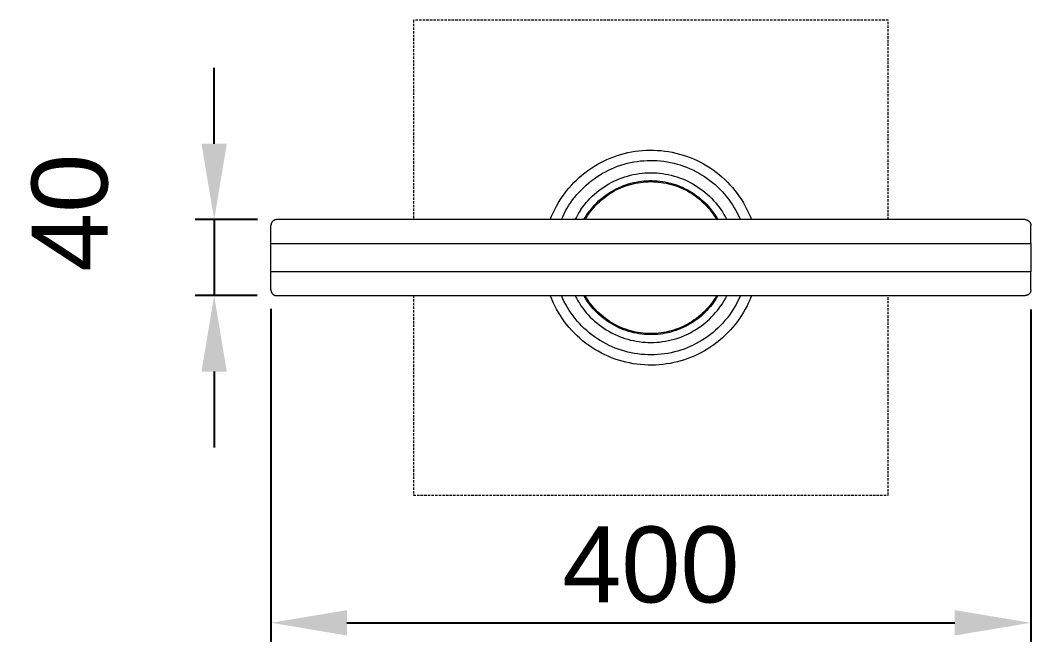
# Model space of a CAD drawing. Header units: millimetres. Extents: x -124 to 15640, y 659 to 4121.
# Drawn here: x 11330 to 11862, y 818 to 1145 of the extents above; entities that cross this region are included whole.
import ezdxf

# ---------------------------------------------------------------- set-up
doc = ezdxf.new("R2010")
doc.units = ezdxf.units.MM
doc.linetypes.add('HIDDEN', pattern=[1.905, 1.27, -0.635])
for name, color, linetype, lineweight in [('ZANO_R', 7, 'Continuous', 0), ('ZANO_R_przerywana', 7, 'HIDDEN', 0), ('ZANO_W', 1, 'Continuous', 0)]:
    doc.layers.add(name, color=color, linetype=linetype, lineweight=lineweight)
doc.styles.add('Arial', font='arial.ttf')
doc.styles.get("Standard").update_dxf_attribs({"font": 'ARIALUNI.TTF'})
doc.dimstyles.new('pl i ang', dxfattribs={"dimtxt": 50, "dimasz": 50, "dimexe": 1.25, "dimexo": 0.625, "dimgap": 10, "dimtad": 1, "dimtoh": 1, "dimtxsty": 'Standard', "dimcen": 2.5, "dimclrd": 1, "dimclre": 1, "dimclrt": 1, "dimadec": 0, "dimazin": 0, "dimtfac": 1, "dimtmove": 0, "dimatfit": 3, "dimfxl": 1, "dimarcsym": 1})

# ---------------------------------------------------------------- blocks, each defined once
blk = doc.blocks.new('*D510')
at = {"layer": 'ZANO_W', "color": 1, "lineweight": -2}
for p, q in [((11431.96, 1079.96), (11431.96, 1119.96)), ((11454.85, 1039.96), (11421.96, 1039.96)), ((11431.96, 1039.96), (11431.96, 999.97)), ((11454.64, 999.97), (11421.96, 999.97)), ((11431.96, 959.97), (11431.96, 919.97))]:
    blk.add_line(p, q, dxfattribs=at)
at = {"layer": 'ZANO_W', "color": 1}
for points in [[(11425.29, 1079.96), (11438.62, 1079.96), (11431.96, 1039.96)], [(11438.62, 959.97), (11425.29, 959.97), (11431.96, 999.97)]]:
    blk.add_solid(points, dxfattribs=at)
at = {"layer": 'ZANO_W', "color": 1, "insert": (11356.11, 1043.59), "char_height": 40, "attachment_point": 5, "rotation": 90, "style": 'Arial'}
blk.add_mtext('40', dxfattribs=at)
blk = doc.blocks.new('*D511')
at = {"layer": 'ZANO_W', "color": 1, "lineweight": -2}
for p, q in [((11461.85, 992.96), (11461.85, 817.71)), ((11861.83, 992.6), (11861.83, 817.71)), ((11501.85, 827.71), (11821.83, 827.71))]:
    blk.add_line(p, q, dxfattribs=at)
at = {"layer": 'ZANO_W', "color": 1}
for points in [[(11501.85, 834.37), (11501.85, 821.04), (11461.85, 827.71)], [(11821.83, 821.04), (11821.83, 834.37), (11861.83, 827.71)]]:
    blk.add_solid(points, dxfattribs=at)
at = {"layer": 'ZANO_W', "color": 1, "insert": (11661.84, 858.13), "char_height": 40, "attachment_point": 5, "style": 'Arial'}
blk.add_mtext('400', dxfattribs=at)

msp = doc.modelspace()

# ---------------------------------------------------------------- linework, layer by layer
at = {"layer": 'ZANO_R'}
for p, q in [((11645.99, 1074.29), (11647.86, 1074.8)), ((11647.86, 1074.8), (11649.75, 1075.25)), ((11649.75, 1075.25), (11651.65, 1075.63)), ((11651.65, 1075.63), (11653.57, 1075.95)), ((11653.57, 1075.95), (11655.49, 1076.2)), ((11655.49, 1076.2), (11657.42, 1076.38)), ((11657.42, 1076.38), (11659.36, 1076.5)), ((11659.36, 1076.5), (11661.33, 1076.55)), ((11661.33, 1076.55), (11663.3, 1076.54)), ((11663.3, 1076.54), (11665.27, 1076.45)), ((11665.27, 1076.45), (11667.24, 1076.3)), ((11667.24, 1076.3), (11669.19, 1076.08)), ((11669.19, 1076.08), (11671.14, 1075.79)), ((11671.14, 1075.79), (11673.08, 1075.43)), ((11673.08, 1075.43), (11675.01, 1075.01)), ((11675.01, 1075.01), (11676.91, 1074.52)), ((11633.53, 1068.96), (11635.23, 1069.91)), ((11635.23, 1069.91), (11636.96, 1070.79)), ((11636.96, 1070.79), (11638.71, 1071.61)), ((11638.71, 1071.61), (11640.5, 1072.38)), ((11640.5, 1072.38), (11642.31, 1073.08)), ((11642.31, 1073.08), (11644.14, 1073.72)), ((11644.14, 1073.72), (11645.99, 1074.29)), ((11647.73, 1069.16), (11649.44, 1069.61)), ((11649.44, 1069.61), (11651.16, 1070.01)), ((11651.16, 1070.01), (11652.89, 1070.35)), ((11652.89, 1070.35), (11654.63, 1070.63)), ((11654.63, 1070.63), (11656.38, 1070.85)), ((11656.38, 1070.85), (11658.14, 1071.01)), ((11658.14, 1071.01), (11659.91, 1071.1)), ((11659.91, 1071.1), (11661.67, 1071.14)), ((11661.67, 1071.14), (11663.44, 1071.12)), ((11663.44, 1071.12), (11665.2, 1071.03)), ((11665.2, 1071.03), (11666.96, 1070.88)), ((11666.96, 1070.88), (11668.71, 1070.68)), ((11668.71, 1070.68), (11670.46, 1070.41)), ((11670.46, 1070.41), (11672.19, 1070.08)), ((11672.19, 1070.08), (11673.91, 1069.7)), ((11673.91, 1069.7), (11675.62, 1069.25)), ((11676.91, 1074.52), (11678.8, 1073.96)), ((11678.8, 1073.96), (11680.67, 1073.33)), ((11680.67, 1073.33), (11682.52, 1072.65)), ((11682.52, 1072.65), (11684.34, 1071.9)), ((11684.34, 1071.9), (11686.14, 1071.08)), ((11686.14, 1071.08), (11687.9, 1070.2)), ((11687.9, 1070.2), (11689.64, 1069.27)), ((11625.59, 1063.42), (11627.1, 1064.63)), ((11627.1, 1064.63), (11628.65, 1065.8)), ((11628.65, 1065.8), (11630.24, 1066.91)), ((11630.24, 1066.91), (11631.87, 1067.97)), ((11631.87, 1067.97), (11633.53, 1068.96)), ((11634.86, 1063.45), (11636.38, 1064.35)), ((11636.38, 1064.35), (11637.92, 1065.2)), ((11637.92, 1065.2), (11639.5, 1066)), ((11639.5, 1066), (11641.1, 1066.75)), ((11641.1, 1066.75), (11642.73, 1067.43)), ((11642.73, 1067.43), (11644.37, 1068.07)), ((11644.37, 1068.07), (11646.04, 1068.64)), ((11646.04, 1068.64), (11647.73, 1069.16)), ((11654.13, 1063.96), (11655.66, 1064.2)), ((11655.66, 1064.2), (11657.19, 1064.38)), ((11657.19, 1064.38), (11658.73, 1064.52)), ((11658.73, 1064.52), (11660.28, 1064.6)), ((11660.28, 1064.6), (11661.82, 1064.63)), ((11661.82, 1064.63), (11663.37, 1064.6)), ((11663.37, 1064.6), (11664.91, 1064.52)), ((11664.91, 1064.52), (11666.45, 1064.39)), ((11666.45, 1064.39), (11667.98, 1064.2)), ((11667.98, 1064.2), (11669.51, 1063.96)), ((11675.62, 1069.25), (11677.31, 1068.75)), ((11677.31, 1068.75), (11678.99, 1068.19)), ((11678.99, 1068.19), (11680.64, 1067.57)), ((11680.64, 1067.57), (11682.27, 1066.89)), ((11682.27, 1066.89), (11683.88, 1066.16)), ((11683.88, 1066.16), (11685.46, 1065.37)), ((11685.46, 1065.37), (11687.01, 1064.53)), ((11687.01, 1064.53), (11688.53, 1063.63)), ((11689.64, 1069.27), (11691.33, 1068.27)), ((11691.33, 1068.27), (11693, 1067.21)), ((11693, 1067.21), (11694.63, 1066.1)), ((11694.63, 1066.1), (11696.21, 1064.93)), ((11696.21, 1064.93), (11697.76, 1063.71)), ((11619.99, 1058.05), (11621.32, 1059.46)), ((11621.32, 1059.46), (11622.7, 1060.83)), ((11622.7, 1060.83), (11624.12, 1062.15)), ((11624.12, 1062.15), (11625.59, 1063.42)), ((11627.8, 1058.17), (11629.14, 1059.32)), ((11629.14, 1059.32), (11630.51, 1060.43)), ((11630.51, 1060.43), (11631.93, 1061.48)), ((11631.93, 1061.48), (11633.38, 1062.49)), ((11633.38, 1062.49), (11634.86, 1063.45)), ((11638.34, 1057.94), (11639.67, 1058.73)), ((11639.67, 1058.73), (11641.03, 1059.48)), ((11641.03, 1059.48), (11642.41, 1060.17)), ((11642.41, 1060.17), (11643.81, 1060.82)), ((11643.81, 1060.82), (11645.23, 1061.42)), ((11645.23, 1061.42), (11646.68, 1061.97)), ((11646.68, 1061.97), (11648.14, 1062.47)), ((11648.14, 1062.47), (11649.62, 1062.92)), ((11648.69, 1058.32), (11650.03, 1058.75)), ((11649.62, 1062.92), (11651.11, 1063.32)), ((11650.03, 1058.75), (11651.37, 1059.14)), ((11651.11, 1063.32), (11652.62, 1063.66)), ((11651.17, 1058.51), (11652.48, 1058.85)), ((11651.37, 1059.14), (11652.73, 1059.48)), ((11652.48, 1058.85), (11653.8, 1059.14)), ((11652.62, 1063.66), (11654.13, 1063.96)), ((11652.73, 1059.48), (11654.1, 1059.77)), ((11653.8, 1059.14), (11655.12, 1059.39)), ((11654.1, 1059.77), (11655.48, 1060.01)), ((11655.12, 1059.39), (11656.46, 1059.6)), ((11655.48, 1060.01), (11656.86, 1060.21)), ((11656.46, 1059.6), (11657.8, 1059.75)), ((11656.86, 1060.21), (11658.25, 1060.35)), ((11657.8, 1059.75), (11659.15, 1059.87)), ((11658.25, 1060.35), (11659.65, 1060.45)), ((11659.15, 1059.87), (11660.5, 1059.94)), ((11659.65, 1060.45), (11661.05, 1060.51)), ((11660.5, 1059.94), (11661.85, 1059.96)), ((11661.05, 1060.51), (11662.45, 1060.51)), ((11661.85, 1059.96), (11663.2, 1059.94)), ((11662.45, 1060.51), (11663.85, 1060.47)), ((11663.2, 1059.94), (11664.55, 1059.87)), ((11663.85, 1060.47), (11665.24, 1060.37)), ((11664.55, 1059.87), (11665.9, 1059.75)), ((11665.24, 1060.37), (11666.64, 1060.23)), ((11665.9, 1059.75), (11667.24, 1059.6)), ((11666.64, 1060.23), (11668.02, 1060.04)), ((11667.24, 1059.6), (11668.57, 1059.39)), ((11668.02, 1060.04), (11669.4, 1059.81)), ((11668.57, 1059.39), (11669.9, 1059.14)), ((11669.4, 1059.81), (11670.77, 1059.52)), ((11669.51, 1063.96), (11671.03, 1063.67)), ((11669.9, 1059.14), (11671.22, 1058.85)), ((11670.77, 1059.52), (11672.13, 1059.19)), ((11671.03, 1063.67), (11672.54, 1063.33)), ((11671.22, 1058.85), (11672.53, 1058.51)), ((11672.13, 1059.19), (11673.48, 1058.81)), ((11672.54, 1063.33), (11674.03, 1062.93)), ((11673.48, 1058.81), (11674.81, 1058.39)), ((11674.03, 1062.93), (11675.51, 1062.49)), ((11675.51, 1062.49), (11676.97, 1061.99)), ((11676.97, 1061.99), (11678.42, 1061.44)), ((11678.42, 1061.44), (11679.84, 1060.84)), ((11679.84, 1060.84), (11681.24, 1060.2)), ((11681.24, 1060.2), (11682.62, 1059.5)), ((11682.62, 1059.5), (11683.98, 1058.76)), ((11683.98, 1058.76), (11685.31, 1057.97)), ((11688.53, 1063.63), (11690.02, 1062.69)), ((11690.02, 1062.69), (11691.48, 1061.69)), ((11691.48, 1061.69), (11692.9, 1060.64)), ((11692.9, 1060.64), (11694.29, 1059.55)), ((11694.29, 1059.55), (11695.63, 1058.41)), ((11697.76, 1063.71), (11699.26, 1062.43)), ((11699.26, 1062.43), (11700.71, 1061.1)), ((11700.71, 1061.1), (11702.12, 1059.73)), ((11702.12, 1059.73), (11703.48, 1058.3)), ((11615.17, 1051.97), (11616.3, 1053.55)), ((11616.3, 1053.55), (11617.48, 1055.09)), ((11617.48, 1055.09), (11618.71, 1056.59)), ((11618.71, 1056.59), (11619.99, 1058.05)), ((11622.87, 1053.13), (11624.03, 1054.45)), ((11624.03, 1054.45), (11625.25, 1055.73)), ((11625.25, 1055.73), (11626.5, 1056.97)), ((11626.5, 1056.97), (11627.8, 1058.17)), ((11632.16, 1053.33), (11633.33, 1054.34)), ((11633.33, 1054.34), (11634.54, 1055.3)), ((11634.54, 1055.3), (11635.77, 1056.23)), ((11635.77, 1056.23), (11637.04, 1057.11)), ((11637.04, 1057.11), (11638.34, 1057.94)), ((11638.74, 1053.28), (11639.9, 1054.06)), ((11639, 1052.79), (11640.12, 1053.54)), ((11639.9, 1054.06), (11641.09, 1054.8)), ((11640.12, 1053.54), (11641.27, 1054.26)), ((11641.09, 1054.8), (11642.3, 1055.49)), ((11641.27, 1054.26), (11642.44, 1054.93)), ((11642.3, 1055.49), (11643.54, 1056.15)), ((11642.44, 1054.93), (11643.63, 1055.57)), ((11643.54, 1056.15), (11644.8, 1056.76)), ((11643.63, 1055.57), (11644.84, 1056.16)), ((11644.8, 1056.76), (11646.08, 1057.32)), ((11644.84, 1056.16), (11646.07, 1056.72)), ((11646.07, 1056.72), (11647.33, 1057.23)), ((11646.08, 1057.32), (11647.38, 1057.85)), ((11647.33, 1057.23), (11648.59, 1057.7)), ((11647.38, 1057.85), (11648.69, 1058.32)), ((11648.59, 1057.7), (11649.87, 1058.13)), ((11649.87, 1058.13), (11651.17, 1058.51)), ((11672.53, 1058.51), (11673.82, 1058.13)), ((11673.82, 1058.13), (11675.11, 1057.7)), ((11674.81, 1058.39), (11676.13, 1057.92)), ((11675.11, 1057.7), (11676.37, 1057.23)), ((11676.13, 1057.92), (11677.43, 1057.4)), ((11676.37, 1057.23), (11677.62, 1056.72)), ((11677.43, 1057.4), (11678.71, 1056.84)), ((11677.62, 1056.72), (11678.86, 1056.16)), ((11678.71, 1056.84), (11679.98, 1056.24)), ((11678.86, 1056.16), (11680.07, 1055.57)), ((11679.98, 1056.24), (11681.22, 1055.59)), ((11680.07, 1055.57), (11681.26, 1054.93)), ((11681.22, 1055.59), (11682.44, 1054.9)), ((11681.26, 1054.93), (11682.43, 1054.26)), ((11682.43, 1054.26), (11683.58, 1053.54)), ((11682.44, 1054.9), (11683.63, 1054.17)), ((11683.58, 1053.54), (11684.7, 1052.79)), ((11683.63, 1054.17), (11684.8, 1053.4)), ((11684.8, 1053.4), (11685.95, 1052.58)), ((11685.31, 1057.97), (11686.61, 1057.14)), ((11686.61, 1057.14), (11687.88, 1056.26)), ((11687.88, 1056.26), (11689.12, 1055.33)), ((11689.12, 1055.33), (11690.33, 1054.37)), ((11690.33, 1054.37), (11691.5, 1053.36)), ((11691.5, 1053.36), (11692.64, 1052.32)), ((11695.63, 1058.41), (11696.94, 1057.22)), ((11696.94, 1057.22), (11698.2, 1055.99)), ((11698.2, 1055.99), (11699.42, 1054.71)), ((11699.42, 1054.71), (11700.6, 1053.4)), ((11700.6, 1053.4), (11701.73, 1052.04)), ((11703.48, 1058.3), (11704.79, 1056.83)), ((11704.79, 1056.83), (11706.05, 1055.31)), ((11706.05, 1055.31), (11707.25, 1053.75)), ((11707.25, 1053.75), (11708.4, 1052.15)), ((11612.13, 1047.01), (11613.09, 1048.7)), ((11613.09, 1048.7), (11614.1, 1050.35)), ((11614.1, 1050.35), (11615.17, 1051.97)), ((11618.71, 1047.5), (11619.65, 1048.92)), ((11619.65, 1048.92), (11620.67, 1050.36)), ((11620.67, 1050.36), (11621.75, 1051.76)), ((11621.75, 1051.76), (11622.87, 1053.13)), ((11626.86, 1047.72), (11627.84, 1048.91)), ((11627.84, 1048.91), (11628.86, 1050.07)), ((11628.86, 1050.07), (11629.92, 1051.2)), ((11629.92, 1051.2), (11631.02, 1052.28)), ((11631.02, 1052.28), (11632.16, 1053.33)), ((11632.38, 1047.82), (11633.36, 1048.82)), ((11632.86, 1047.52), (11633.8, 1048.48)), ((11633.36, 1048.82), (11634.37, 1049.79)), ((11633.8, 1048.48), (11634.78, 1049.41)), ((11634.37, 1049.79), (11635.42, 1050.72)), ((11634.78, 1049.41), (11635.79, 1050.31)), ((11635.42, 1050.72), (11636.49, 1051.61)), ((11635.79, 1050.31), (11636.83, 1051.17)), ((11636.49, 1051.61), (11637.6, 1052.47)), ((11636.83, 1051.17), (11637.9, 1052)), ((11637.6, 1052.47), (11638.74, 1053.28)), ((11637.9, 1052), (11639, 1052.79)), ((11684.7, 1052.79), (11685.8, 1052)), ((11685.8, 1052), (11686.86, 1051.17)), ((11685.95, 1052.58), (11687.07, 1051.72)), ((11686.86, 1051.17), (11687.9, 1050.31)), ((11687.07, 1051.72), (11688.17, 1050.82)), ((11687.9, 1050.31), (11688.91, 1049.41)), ((11688.17, 1050.82), (11689.23, 1049.88)), ((11688.91, 1049.41), (11689.89, 1048.48)), ((11689.23, 1049.88), (11690.25, 1048.91)), ((11689.89, 1048.48), (11690.84, 1047.52)), ((11690.25, 1048.91), (11691.25, 1047.9)), ((11692.64, 1052.32), (11693.74, 1051.23)), ((11693.74, 1051.23), (11694.8, 1050.11)), ((11694.8, 1050.11), (11695.83, 1048.95)), ((11695.83, 1048.95), (11696.81, 1047.76)), ((11701.73, 1052.04), (11702.81, 1050.65)), ((11702.81, 1050.65), (11703.84, 1049.21)), ((11703.84, 1049.21), (11704.83, 1047.75)), ((11708.4, 1052.15), (11709.49, 1050.51)), ((11709.49, 1050.51), (11710.53, 1048.83)), ((11710.53, 1048.83), (11711.5, 1047.12)), ((11609.62, 1041.76), (11610.4, 1043.54)), ((11610.4, 1043.54), (11611.24, 1045.29)), ((11611.24, 1045.29), (11612.13, 1047.01)), ((11615.43, 1041.52), (11616.17, 1043.05)), ((11616.17, 1043.05), (11616.97, 1044.56)), ((11616.97, 1044.56), (11617.81, 1046.05)), ((11617.81, 1046.05), (11618.71, 1047.5)), ((11624.18, 1043.96), (11623.38, 1042.65)), ((11625.02, 1045.23), (11624.18, 1043.96)), ((11625.02, 1045.23), (11625.92, 1046.49)), ((11625.92, 1046.49), (11626.86, 1047.72)), ((11628.03, 1042.35), (11628.82, 1043.5)), ((11628.64, 1042.25), (11629.41, 1043.36)), ((11628.82, 1043.5), (11629.66, 1044.62)), ((11629.41, 1043.36), (11630.22, 1044.44)), ((11629.66, 1044.62), (11630.53, 1045.72)), ((11630.22, 1044.44), (11631.06, 1045.5)), ((11630.53, 1045.72), (11631.43, 1046.79)), ((11631.06, 1045.5), (11631.94, 1046.52)), ((11631.43, 1046.79), (11632.38, 1047.82)), ((11631.94, 1046.52), (11632.86, 1047.52)), ((11690.84, 1047.52), (11691.75, 1046.52)), ((11691.25, 1047.9), (11692.2, 1046.86)), ((11691.75, 1046.52), (11692.64, 1045.5)), ((11692.2, 1046.86), (11693.12, 1045.78)), ((11692.64, 1045.5), (11693.48, 1044.44)), ((11693.12, 1045.78), (11694, 1044.67)), ((11693.48, 1044.44), (11694.29, 1043.36)), ((11694, 1044.67), (11694.85, 1043.54)), ((11694.29, 1043.36), (11695.06, 1042.25)), ((11694.85, 1043.54), (11695.65, 1042.37)), ((11696.81, 1047.76), (11697.75, 1046.54)), ((11697.75, 1046.54), (11698.65, 1045.28)), ((11698.65, 1045.28), (11699.5, 1043.99)), ((11699.5, 1043.99), (11700.31, 1042.67)), ((11704.83, 1047.75), (11705.76, 1046.25)), ((11705.76, 1046.25), (11706.64, 1044.72)), ((11706.64, 1044.72), (11707.47, 1043.16)), ((11707.47, 1043.16), (11708.24, 1041.57)), ((11711.5, 1047.12), (11712.42, 1045.37)), ((11712.42, 1045.37), (11713.27, 1043.6)), ((11713.27, 1043.6), (11714.07, 1041.79)), ((11461.89, 1037.47), (11461.88, 1037.37)), ((11461.91, 1037.57), (11461.89, 1037.47)), ((11461.93, 1037.67), (11461.91, 1037.57)), ((11461.96, 1037.77), (11461.93, 1037.67)), ((11461.99, 1037.87), (11461.96, 1037.77)), ((11462.02, 1037.96), (11461.99, 1037.87)), ((11462.06, 1038.06), (11462.02, 1037.96)), ((11462.1, 1038.16), (11462.06, 1038.06)), ((11462.14, 1038.25), (11462.1, 1038.16)), ((11462.19, 1038.34), (11462.14, 1038.25)), ((11462.23, 1038.43), (11462.19, 1038.34)), ((11462.29, 1038.52), (11462.23, 1038.43)), ((11462.34, 1038.61), (11462.29, 1038.52)), ((11462.4, 1038.69), (11462.34, 1038.61)), ((11462.46, 1038.77), (11462.4, 1038.69)), ((11462.52, 1038.85), (11462.46, 1038.77)), ((11462.59, 1038.93), (11462.52, 1038.85)), ((11462.66, 1039.01), (11462.59, 1038.93)), ((11462.73, 1039.08), (11462.66, 1039.01)), ((11462.8, 1039.15), (11462.73, 1039.08)), ((11462.88, 1039.22), (11462.8, 1039.15)), ((11462.96, 1039.29), (11462.88, 1039.22)), ((11463.04, 1039.35), (11462.96, 1039.29)), ((11463.12, 1039.41), (11463.04, 1039.35)), ((11463.2, 1039.47), (11463.12, 1039.41)), ((11463.29, 1039.52), (11463.2, 1039.47)), ((11463.38, 1039.58), (11463.29, 1039.52)), ((11463.47, 1039.62), (11463.38, 1039.58)), ((11463.56, 1039.67), (11463.47, 1039.62)), ((11463.65, 1039.71), (11463.56, 1039.67)), ((11463.75, 1039.75), (11463.65, 1039.71)), ((11463.84, 1039.79), (11463.75, 1039.75)), ((11463.94, 1039.82), (11463.84, 1039.79)), ((11464.04, 1039.85), (11463.94, 1039.82)), ((11464.14, 1039.87), (11464.04, 1039.85)), ((11464.24, 1039.9), (11464.14, 1039.87)), ((11464.34, 1039.92), (11464.24, 1039.9)), ((11464.44, 1039.93), (11464.34, 1039.92)), ((11464.54, 1039.94), (11464.44, 1039.93)), ((11464.64, 1039.95), (11464.54, 1039.94)), ((11464.75, 1039.96), (11464.64, 1039.95)), ((11464.85, 1039.96), (11464.75, 1039.96)), ((11858.85, 1039.96), (11464.85, 1039.96)), ((11608.9, 1039.96), (11609.62, 1041.76)), ((11614.74, 1039.96), (11615.43, 1041.52)), ((11622.62, 1041.32), (11621.91, 1039.96)), ((11623.38, 1042.65), (11622.62, 1041.32)), ((11626.57, 1039.96), (11627.28, 1041.17)), ((11627.21, 1039.96), (11627.9, 1041.12)), ((11627.28, 1041.17), (11628.03, 1042.35)), ((11627.9, 1041.12), (11628.64, 1042.25)), ((11695.06, 1042.25), (11695.79, 1041.12)), ((11695.65, 1042.37), (11696.41, 1041.18)), ((11695.79, 1041.12), (11696.49, 1039.96)), ((11696.41, 1041.18), (11697.13, 1039.96)), ((11700.31, 1042.67), (11701.07, 1041.33)), ((11701.07, 1041.33), (11701.79, 1039.96)), ((11708.24, 1041.57), (11708.96, 1039.96)), ((11714.07, 1041.79), (11714.79, 1039.96)), ((11858.85, 1039.96), (11858.95, 1039.96)), ((11858.95, 1039.96), (11859.05, 1039.95)), ((11859.05, 1039.95), (11859.16, 1039.94)), ((11859.16, 1039.94), (11859.26, 1039.93)), ((11859.26, 1039.93), (11859.36, 1039.92)), ((11859.36, 1039.92), (11859.46, 1039.9)), ((11859.46, 1039.9), (11859.56, 1039.87)), ((11859.56, 1039.87), (11859.66, 1039.85)), ((11859.66, 1039.85), (11859.76, 1039.82)), ((11859.76, 1039.82), (11859.85, 1039.79)), ((11859.85, 1039.79), (11859.95, 1039.75)), ((11859.95, 1039.75), (11860.04, 1039.71)), ((11860.04, 1039.71), (11860.14, 1039.67)), ((11860.14, 1039.67), (11860.23, 1039.62)), ((11860.23, 1039.62), (11860.32, 1039.58)), ((11860.32, 1039.58), (11860.41, 1039.52)), ((11860.41, 1039.52), (11860.49, 1039.47)), ((11860.49, 1039.47), (11860.58, 1039.41)), ((11860.58, 1039.41), (11860.66, 1039.35)), ((11860.66, 1039.35), (11860.74, 1039.29)), ((11860.74, 1039.29), (11860.82, 1039.22)), ((11860.82, 1039.22), (11860.9, 1039.15)), ((11860.9, 1039.15), (11860.97, 1039.08)), ((11860.97, 1039.08), (11861.04, 1039.01)), ((11861.04, 1039.01), (11861.11, 1038.93)), ((11861.11, 1038.93), (11861.18, 1038.85)), ((11861.18, 1038.85), (11861.24, 1038.77)), ((11861.24, 1038.77), (11861.3, 1038.69)), ((11861.3, 1038.69), (11861.36, 1038.61)), ((11861.36, 1038.61), (11861.41, 1038.52)), ((11861.41, 1038.52), (11861.46, 1038.43)), ((11861.46, 1038.43), (11861.51, 1038.34)), ((11861.51, 1038.34), (11861.56, 1038.25)), ((11861.56, 1038.25), (11861.6, 1038.16)), ((11861.6, 1038.16), (11861.64, 1038.06)), ((11861.64, 1038.06), (11861.68, 1037.96)), ((11861.68, 1037.96), (11861.71, 1037.87)), ((11861.71, 1037.87), (11861.74, 1037.77)), ((11861.74, 1037.77), (11861.76, 1037.67)), ((11861.76, 1037.67), (11861.79, 1037.57)), ((11861.79, 1037.57), (11861.81, 1037.47)), ((11861.81, 1037.47), (11861.82, 1037.37)), ((11461.86, 1037.16), (11461.85, 1037.06)), ((11461.85, 1037.06), (11461.85, 1036.96)), ((11461.85, 1027.46), (11461.85, 1036.96)), ((11461.88, 1037.37), (11461.86, 1037.27)), ((11461.86, 1037.27), (11461.86, 1037.16)), ((11861.82, 1037.37), (11861.83, 1037.27)), ((11861.83, 1037.27), (11861.84, 1037.16)), ((11861.84, 1037.16), (11861.85, 1037.06)), ((11861.85, 1037.06), (11861.85, 1036.96)), ((11861.85, 1027.46), (11861.85, 1036.96)), ((11461.85, 1012.46), (11461.85, 1027.46)), ((11461.85, 1027.46), (11861.85, 1027.46)), ((11861.85, 1027.46), (11861.85, 1012.46)), ((11461.85, 1002.96), (11461.85, 1012.46)), ((11861.85, 1012.46), (11461.85, 1012.46)), ((11861.85, 1002.96), (11861.85, 1012.46)), ((11461.85, 1002.96), (11461.85, 1002.86)), ((11461.85, 1002.86), (11461.86, 1002.76)), ((11461.86, 1002.76), (11461.86, 1002.65)), ((11461.86, 1002.65), (11461.88, 1002.55)), ((11461.88, 1002.55), (11461.89, 1002.45)), ((11461.89, 1002.45), (11461.91, 1002.35)), ((11461.91, 1002.35), (11461.93, 1002.25)), ((11461.93, 1002.25), (11461.96, 1002.15)), ((11461.96, 1002.15), (11461.99, 1002.05)), ((11461.99, 1002.05), (11462.02, 1001.96)), ((11462.02, 1001.96), (11462.06, 1001.86)), ((11462.06, 1001.86), (11462.1, 1001.76)), ((11462.1, 1001.76), (11462.14, 1001.67)), ((11462.14, 1001.67), (11462.19, 1001.58)), ((11462.19, 1001.58), (11462.23, 1001.49)), ((11462.23, 1001.49), (11462.29, 1001.4)), ((11462.29, 1001.4), (11462.34, 1001.31)), ((11462.34, 1001.31), (11462.4, 1001.23)), ((11462.4, 1001.23), (11462.46, 1001.15)), ((11462.46, 1001.15), (11462.52, 1001.07)), ((11462.52, 1001.07), (11462.59, 1000.99)), ((11462.59, 1000.99), (11462.66, 1000.91)), ((11462.66, 1000.91), (11462.73, 1000.84)), ((11462.73, 1000.84), (11462.8, 1000.77)), ((11462.8, 1000.77), (11462.88, 1000.7)), ((11462.88, 1000.7), (11462.96, 1000.63)), ((11462.96, 1000.63), (11463.04, 1000.57)), ((11463.04, 1000.57), (11463.12, 1000.51)), ((11463.12, 1000.51), (11463.2, 1000.45)), ((11463.2, 1000.45), (11463.29, 1000.4)), ((11463.29, 1000.4), (11463.38, 1000.35)), ((11463.38, 1000.35), (11463.47, 1000.3)), ((11463.47, 1000.3), (11463.56, 1000.25)), ((11463.56, 1000.25), (11463.65, 1000.21)), ((11463.65, 1000.21), (11463.75, 1000.17)), ((11463.75, 1000.17), (11463.84, 1000.13)), ((11859.95, 1000.17), (11859.85, 1000.13)), ((11860.04, 1000.21), (11859.95, 1000.17)), ((11860.14, 1000.25), (11860.04, 1000.21)), ((11860.23, 1000.3), (11860.14, 1000.25)), ((11860.32, 1000.35), (11860.23, 1000.3)), ((11860.41, 1000.4), (11860.32, 1000.35)), ((11860.49, 1000.45), (11860.41, 1000.4)), ((11860.58, 1000.51), (11860.49, 1000.45)), ((11860.66, 1000.57), (11860.58, 1000.51)), ((11860.74, 1000.63), (11860.66, 1000.57)), ((11860.82, 1000.7), (11860.74, 1000.63)), ((11860.9, 1000.77), (11860.82, 1000.7)), ((11860.97, 1000.84), (11860.9, 1000.77)), ((11861.04, 1000.91), (11860.97, 1000.84)), ((11861.11, 1000.99), (11861.04, 1000.91)), ((11861.18, 1001.07), (11861.11, 1000.99)), ((11861.24, 1001.15), (11861.18, 1001.07)), ((11861.3, 1001.23), (11861.24, 1001.15)), ((11861.36, 1001.31), (11861.3, 1001.23)), ((11861.41, 1001.4), (11861.36, 1001.31)), ((11861.46, 1001.49), (11861.41, 1001.4)), ((11861.51, 1001.58), (11861.46, 1001.49)), ((11861.56, 1001.67), (11861.51, 1001.58)), ((11861.6, 1001.76), (11861.56, 1001.67)), ((11861.64, 1001.86), (11861.6, 1001.76)), ((11861.68, 1001.96), (11861.64, 1001.86)), ((11861.71, 1002.05), (11861.68, 1001.96)), ((11861.74, 1002.15), (11861.71, 1002.05)), ((11861.76, 1002.25), (11861.74, 1002.15)), ((11861.79, 1002.35), (11861.76, 1002.25)), ((11861.81, 1002.45), (11861.79, 1002.35)), ((11861.82, 1002.55), (11861.81, 1002.45)), ((11861.83, 1002.65), (11861.82, 1002.55)), ((11861.84, 1002.76), (11861.83, 1002.65)), ((11861.85, 1002.86), (11861.84, 1002.76)), ((11861.85, 1002.96), (11861.85, 1002.86)), ((11463.84, 1000.13), (11463.94, 1000.1)), ((11463.94, 1000.1), (11464.04, 1000.07)), ((11464.04, 1000.07), (11464.14, 1000.05)), ((11464.14, 1000.05), (11464.24, 1000.02)), ((11464.24, 1000.02), (11464.34, 1000)), ((11464.34, 1000), (11464.44, 999.99)), ((11464.44, 999.99), (11464.54, 999.98)), ((11464.54, 999.98), (11464.64, 999.97)), ((11464.64, 999.97), (11464.75, 999.96)), ((11464.75, 999.96), (11464.85, 999.96)), ((11464.85, 999.96), (11858.85, 999.96)), ((11609.63, 998.13), (11608.9, 999.96)), ((11610.42, 996.32), (11609.63, 998.13)), ((11611.28, 994.55), (11610.42, 996.32)), ((11615.46, 998.35), (11614.74, 999.96)), ((11616.23, 996.76), (11615.46, 998.35)), ((11617.06, 995.2), (11616.23, 996.76)), ((11617.94, 993.67), (11617.06, 995.2)), ((11621.91, 999.96), (11622.63, 998.59)), ((11622.63, 998.59), (11623.39, 997.25)), ((11623.39, 997.25), (11624.2, 995.93)), ((11624.2, 995.93), (11625.05, 994.64)), ((11627.29, 998.74), (11626.57, 999.96)), ((11627.9, 998.8), (11627.21, 999.96)), ((11628.05, 997.55), (11627.29, 998.74)), ((11628.64, 997.67), (11627.9, 998.8)), ((11628.85, 996.38), (11628.05, 997.55)), ((11629.41, 996.56), (11628.64, 997.67)), ((11629.69, 995.25), (11628.85, 996.38)), ((11630.22, 995.48), (11629.41, 996.56)), ((11630.58, 994.14), (11629.69, 995.25)), ((11631.06, 994.42), (11630.22, 995.48)), ((11693.48, 995.48), (11692.64, 994.42)), ((11694.04, 995.3), (11693.17, 994.2)), ((11694.29, 996.56), (11693.48, 995.48)), ((11694.87, 996.42), (11694.04, 995.3)), ((11695.06, 997.67), (11694.29, 996.56)), ((11695.67, 997.57), (11694.87, 996.42)), ((11695.79, 998.8), (11695.06, 997.67)), ((11696.42, 998.75), (11695.67, 997.57)), ((11696.49, 999.96), (11695.79, 998.8)), ((11697.13, 999.96), (11696.42, 998.75)), ((11699.52, 995.96), (11698.68, 994.69)), ((11700.32, 997.27), (11699.52, 995.96)), ((11701.08, 998.6), (11700.32, 997.27)), ((11701.79, 999.96), (11701.08, 998.6)), ((11706.73, 995.36), (11705.88, 993.87)), ((11707.52, 996.87), (11706.73, 995.36)), ((11708.27, 998.4), (11707.52, 996.87)), ((11708.96, 999.96), (11708.27, 998.4)), ((11713.3, 996.38), (11712.46, 994.63)), ((11714.08, 998.16), (11713.3, 996.38)), ((11714.79, 999.96), (11714.08, 998.16)), ((11858.95, 999.96), (11858.85, 999.96)), ((11859.05, 999.97), (11858.95, 999.96)), ((11859.16, 999.98), (11859.05, 999.97)), ((11859.26, 999.99), (11859.16, 999.98)), ((11859.36, 1000), (11859.26, 999.99)), ((11859.46, 1000.02), (11859.36, 1000)), ((11859.56, 1000.05), (11859.46, 1000.02)), ((11859.66, 1000.07), (11859.56, 1000.05)), ((11859.76, 1000.1), (11859.66, 1000.07)), ((11859.85, 1000.13), (11859.76, 1000.1)), ((11612.19, 992.8), (11611.28, 994.55)), ((11613.17, 991.09), (11612.19, 992.8)), ((11614.2, 989.41), (11613.17, 991.09)), ((11618.87, 992.17), (11617.94, 993.67)), ((11619.85, 990.71), (11618.87, 992.17)), ((11620.89, 989.28), (11619.85, 990.71)), ((11625.05, 994.64), (11625.95, 993.38)), ((11625.95, 993.38), (11626.89, 992.16)), ((11626.89, 992.16), (11627.87, 990.97)), ((11627.87, 990.97), (11628.9, 989.81)), ((11628.9, 989.81), (11629.96, 988.69)), ((11631.5, 993.06), (11630.58, 994.14)), ((11631.94, 993.4), (11631.06, 994.42)), ((11632.45, 992.02), (11631.5, 993.06)), ((11632.86, 992.4), (11631.94, 993.4)), ((11633.45, 991.01), (11632.45, 992.02)), ((11633.8, 991.44), (11632.86, 992.4)), ((11634.47, 990.04), (11633.45, 991.01)), ((11634.78, 990.51), (11633.8, 991.44)), ((11635.53, 989.1), (11634.47, 990.04)), ((11635.79, 989.61), (11634.78, 990.51)), ((11636.83, 988.75), (11635.79, 989.61)), ((11687.9, 989.61), (11686.86, 988.75)), ((11688.91, 990.51), (11687.9, 989.61)), ((11689.33, 990.13), (11688.28, 989.2)), ((11689.89, 991.44), (11688.91, 990.51)), ((11690.34, 991.1), (11689.33, 990.13)), ((11690.84, 992.4), (11689.89, 991.44)), ((11691.32, 992.1), (11690.34, 991.1)), ((11691.75, 993.4), (11690.84, 992.4)), ((11692.26, 993.13), (11691.32, 992.1)), ((11692.64, 994.42), (11691.75, 993.4)), ((11693.17, 994.2), (11692.26, 993.13)), ((11693.78, 988.72), (11694.84, 989.85)), ((11694.84, 989.85), (11695.86, 991.01)), ((11695.86, 991.01), (11696.84, 992.2)), ((11696.84, 992.2), (11697.78, 993.43)), ((11697.78, 993.43), (11698.68, 994.69)), ((11703.02, 989.56), (11701.95, 988.16)), ((11704.05, 991), (11703.02, 989.56)), ((11704.99, 992.42), (11704.05, 991)), ((11705.88, 993.87), (11704.99, 992.42)), ((11709.59, 989.57), (11708.52, 987.95)), ((11710.61, 991.22), (11709.59, 989.57)), ((11711.56, 992.91), (11710.61, 991.22)), ((11712.46, 994.63), (11711.56, 992.91)), ((11615.3, 987.77), (11614.2, 989.41)), ((11616.44, 986.17), (11615.3, 987.77)), ((11617.65, 984.61), (11616.44, 986.17)), ((11618.91, 983.09), (11617.65, 984.61)), ((11621.97, 987.88), (11620.89, 989.28)), ((11623.1, 986.52), (11621.97, 987.88)), ((11624.28, 985.21), (11623.1, 986.52)), ((11625.5, 983.93), (11624.28, 985.21)), ((11629.96, 988.69), (11631.06, 987.6)), ((11631.06, 987.6), (11632.2, 986.56)), ((11632.2, 986.56), (11633.37, 985.55)), ((11633.37, 985.55), (11634.58, 984.59)), ((11634.58, 984.59), (11635.82, 983.66)), ((11636.63, 988.2), (11635.53, 989.1)), ((11637.75, 987.34), (11636.63, 988.2)), ((11637.9, 987.92), (11636.83, 988.75)), ((11638.9, 986.52), (11637.75, 987.34)), ((11639, 987.13), (11637.9, 987.92)), ((11640.07, 985.75), (11638.9, 986.52)), ((11640.12, 986.38), (11639, 987.13)), ((11641.26, 985.02), (11640.07, 985.75)), ((11641.27, 985.66), (11640.12, 986.38)), ((11642.48, 984.33), (11641.26, 985.02)), ((11642.44, 984.99), (11641.27, 985.66)), ((11643.63, 984.35), (11642.44, 984.99)), ((11643.72, 983.68), (11642.48, 984.33)), ((11644.84, 983.76), (11643.63, 984.35)), ((11680.07, 984.35), (11678.86, 983.76)), ((11681.26, 984.99), (11680.07, 984.35)), ((11681.39, 984.43), (11680.16, 983.77)), ((11682.43, 985.66), (11681.26, 984.99)), ((11682.61, 985.12), (11681.39, 984.43)), ((11683.58, 986.38), (11682.43, 985.66)), ((11683.8, 985.86), (11682.61, 985.12)), ((11684.7, 987.13), (11683.58, 986.38)), ((11684.96, 986.64), (11683.8, 985.86)), ((11685.8, 987.92), (11684.7, 987.13)), ((11686.1, 987.45), (11684.96, 986.64)), ((11686.86, 988.75), (11685.8, 987.92)), ((11687.21, 988.31), (11686.1, 987.45)), ((11688.28, 989.2), (11687.21, 988.31)), ((11687.92, 983.69), (11689.16, 984.62)), ((11689.16, 984.62), (11690.37, 985.58)), ((11690.37, 985.58), (11691.54, 986.59)), ((11691.54, 986.59), (11692.68, 987.64)), ((11692.68, 987.64), (11693.78, 988.72)), ((11698.45, 984.19), (11697.2, 982.95)), ((11699.66, 985.47), (11698.45, 984.19)), ((11700.83, 986.8), (11699.66, 985.47)), ((11701.95, 988.16), (11700.83, 986.8)), ((11706.22, 984.83), (11704.99, 983.33)), ((11707.4, 986.37), (11706.22, 984.83)), ((11708.52, 987.95), (11707.4, 986.37)), ((11620.22, 981.62), (11618.91, 983.09)), ((11621.58, 980.2), (11620.22, 981.62)), ((11622.98, 978.82), (11621.58, 980.2)), ((11626.76, 982.7), (11625.5, 983.93)), ((11628.07, 981.51), (11626.76, 982.7)), ((11629.41, 980.37), (11628.07, 981.51)), ((11630.8, 979.28), (11629.41, 980.37)), ((11632.22, 978.23), (11630.8, 979.28)), ((11635.82, 983.66), (11637.09, 982.78)), ((11637.09, 982.78), (11638.39, 981.95)), ((11638.39, 981.95), (11639.72, 981.16)), ((11639.72, 981.16), (11641.07, 980.42)), ((11641.07, 980.42), (11642.45, 979.72)), ((11642.45, 979.72), (11643.86, 979.08)), ((11644.98, 983.08), (11643.72, 983.68)), ((11643.86, 979.08), (11645.28, 978.48)), ((11646.07, 983.2), (11644.84, 983.76)), ((11646.27, 982.52), (11644.98, 983.08)), ((11647.33, 982.69), (11646.07, 983.2)), ((11647.57, 982), (11646.27, 982.52)), ((11648.59, 982.22), (11647.33, 982.69)), ((11648.88, 981.53), (11647.57, 982)), ((11649.87, 981.79), (11648.59, 982.22)), ((11650.22, 981.11), (11648.88, 981.53)), ((11651.17, 981.41), (11649.87, 981.79)), ((11651.57, 980.73), (11650.22, 981.11)), ((11652.48, 981.07), (11651.17, 981.41)), ((11652.93, 980.4), (11651.57, 980.73)), ((11653.8, 980.78), (11652.48, 981.07)), ((11654.3, 980.12), (11652.93, 980.4)), ((11655.12, 980.53), (11653.8, 980.78)), ((11655.68, 979.88), (11654.3, 980.12)), ((11656.46, 980.32), (11655.12, 980.53)), ((11657.06, 979.69), (11655.68, 979.88)), ((11657.8, 980.17), (11656.46, 980.32)), ((11658.45, 979.55), (11657.06, 979.69)), ((11659.15, 980.05), (11657.8, 980.17)), ((11659.85, 979.45), (11658.45, 979.55)), ((11660.5, 979.98), (11659.15, 980.05)), ((11661.25, 979.41), (11659.85, 979.45)), ((11661.85, 979.96), (11660.5, 979.98)), ((11662.65, 979.41), (11661.25, 979.41)), ((11663.2, 979.98), (11661.85, 979.96)), ((11664.05, 979.47), (11662.65, 979.41)), ((11664.55, 980.05), (11663.2, 979.98)), ((11665.44, 979.57), (11664.05, 979.47)), ((11665.9, 980.17), (11664.55, 980.05)), ((11666.84, 979.71), (11665.44, 979.57)), ((11667.24, 980.32), (11665.9, 980.17)), ((11668.22, 979.91), (11666.84, 979.71)), ((11668.57, 980.53), (11667.24, 980.32)), ((11669.6, 980.15), (11668.22, 979.91)), ((11669.9, 980.78), (11668.57, 980.53)), ((11670.97, 980.44), (11669.6, 980.15)), ((11671.22, 981.07), (11669.9, 980.78)), ((11672.33, 980.78), (11670.97, 980.44)), ((11672.53, 981.41), (11671.22, 981.07)), ((11673.67, 981.17), (11672.33, 980.78)), ((11673.82, 981.79), (11672.53, 981.41)), ((11675, 981.6), (11673.67, 981.17)), ((11675.11, 982.22), (11673.82, 981.79)), ((11676.32, 982.07), (11675, 981.6)), ((11676.37, 982.69), (11675.11, 982.22)), ((11677.62, 982.6), (11676.32, 982.07)), ((11677.62, 983.2), (11676.37, 982.69)), ((11678.86, 983.76), (11677.62, 983.2)), ((11678.9, 983.16), (11677.62, 982.6)), ((11678.46, 978.5), (11679.89, 979.1)), ((11680.16, 983.77), (11678.9, 983.16)), ((11679.89, 979.1), (11681.29, 979.75)), ((11681.29, 979.75), (11682.67, 980.44)), ((11682.67, 980.44), (11684.03, 981.19)), ((11684.03, 981.19), (11685.35, 981.98)), ((11685.35, 981.98), (11686.65, 982.81)), ((11686.65, 982.81), (11687.92, 983.69)), ((11693.18, 979.49), (11691.77, 978.44)), ((11694.56, 980.6), (11693.18, 979.49)), ((11695.9, 981.75), (11694.56, 980.6)), ((11697.2, 982.95), (11695.9, 981.75)), ((11701, 979.09), (11699.58, 977.77)), ((11702.38, 980.46), (11701, 979.09)), ((11703.71, 981.87), (11702.38, 980.46)), ((11704.99, 983.33), (11703.71, 981.87)), ((11624.44, 977.49), (11622.98, 978.82)), ((11625.94, 976.21), (11624.44, 977.49)), ((11627.49, 974.99), (11625.94, 976.21)), ((11629.07, 973.82), (11627.49, 974.99)), ((11630.7, 972.71), (11629.07, 973.82)), ((11633.68, 977.23), (11632.22, 978.23)), ((11635.17, 976.29), (11633.68, 977.23)), ((11636.69, 975.39), (11635.17, 976.29)), ((11638.24, 974.55), (11636.69, 975.39)), ((11639.82, 973.76), (11638.24, 974.55)), ((11641.43, 973.03), (11639.82, 973.76)), ((11645.28, 978.48), (11646.73, 977.93)), ((11646.73, 977.93), (11648.19, 977.43)), ((11648.19, 977.43), (11649.67, 976.99)), ((11649.67, 976.99), (11651.16, 976.59)), ((11651.16, 976.59), (11652.67, 976.25)), ((11652.67, 976.25), (11654.19, 975.96)), ((11654.19, 975.96), (11655.71, 975.72)), ((11655.71, 975.72), (11657.25, 975.53)), ((11657.25, 975.53), (11658.79, 975.4)), ((11658.79, 975.4), (11660.33, 975.32)), ((11660.33, 975.32), (11661.88, 975.29)), ((11661.88, 975.29), (11663.42, 975.32)), ((11663.42, 975.32), (11664.96, 975.4)), ((11664.96, 975.4), (11666.5, 975.54)), ((11666.5, 975.54), (11668.04, 975.72)), ((11668.04, 975.72), (11669.56, 975.96)), ((11669.56, 975.96), (11671.08, 976.26)), ((11671.08, 976.26), (11672.59, 976.6)), ((11672.59, 976.6), (11674.08, 977)), ((11674.08, 977), (11675.56, 977.45)), ((11675.56, 977.45), (11677.02, 977.95)), ((11677.02, 977.95), (11678.46, 978.5)), ((11684.2, 973.92), (11682.6, 973.17)), ((11685.77, 974.72), (11684.2, 973.92)), ((11687.32, 975.57), (11685.77, 974.72)), ((11688.84, 976.47), (11687.32, 975.57)), ((11690.32, 977.43), (11688.84, 976.47)), ((11691.77, 978.44), (11690.32, 977.43)), ((11695.05, 974.12), (11693.46, 973.01)), ((11696.6, 975.29), (11695.05, 974.12)), ((11698.11, 976.5), (11696.6, 975.29)), ((11699.58, 977.77), (11698.11, 976.5)), ((11632.36, 971.65), (11630.7, 972.71)), ((11634.06, 970.65), (11632.36, 971.65)), ((11635.8, 969.72), (11634.06, 970.65)), ((11637.56, 968.84), (11635.8, 969.72)), ((11639.36, 968.02), (11637.56, 968.84)), ((11643.06, 972.35), (11641.43, 973.03)), ((11644.71, 971.73), (11643.06, 972.35)), ((11646.38, 971.17), (11644.71, 971.73)), ((11648.08, 970.67), (11646.38, 971.17)), ((11649.78, 970.22), (11648.08, 970.67)), ((11651.51, 969.84), (11649.78, 970.22)), ((11653.24, 969.51), (11651.51, 969.84)), ((11654.99, 969.24), (11653.24, 969.51)), ((11656.74, 969.04), (11654.99, 969.24)), ((11658.5, 968.89), (11656.74, 969.04)), ((11660.26, 968.8), (11658.5, 968.89)), ((11662.03, 968.78), (11660.26, 968.8)), ((11663.79, 968.82), (11662.03, 968.78)), ((11665.55, 968.91), (11663.79, 968.82)), ((11667.31, 969.07), (11665.55, 968.91)), ((11669.06, 969.29), (11667.31, 969.07)), ((11670.81, 969.57), (11669.06, 969.29)), ((11672.54, 969.91), (11670.81, 969.57)), ((11674.26, 970.31), (11672.54, 969.91)), ((11675.97, 970.76), (11674.26, 970.31)), ((11677.65, 971.28), (11675.97, 970.76)), ((11679.32, 971.85), (11677.65, 971.28)), ((11680.97, 972.49), (11679.32, 971.85)), ((11682.6, 973.17), (11680.97, 972.49)), ((11684.98, 968.31), (11683.2, 967.54)), ((11686.74, 969.13), (11684.98, 968.31)), ((11688.47, 970.01), (11686.74, 969.13)), ((11690.16, 970.96), (11688.47, 970.01)), ((11691.83, 971.95), (11690.16, 970.96)), ((11693.46, 973.01), (11691.83, 971.95)), ((11641.18, 967.27), (11639.36, 968.02)), ((11643.02, 966.59), (11641.18, 967.27)), ((11644.89, 965.96), (11643.02, 966.59)), ((11646.78, 965.4), (11644.89, 965.96)), ((11648.69, 964.91), (11646.78, 965.4)), ((11650.62, 964.49), (11648.69, 964.91)), ((11652.56, 964.13), (11650.62, 964.49)), ((11654.5, 963.84), (11652.56, 964.13)), ((11656.46, 963.62), (11654.5, 963.84)), ((11658.43, 963.47), (11656.46, 963.62)), ((11660.4, 963.38), (11658.43, 963.47)), ((11662.37, 963.37), (11660.4, 963.38)), ((11664.34, 963.42), (11662.37, 963.37)), ((11666.27, 963.54), (11664.34, 963.42)), ((11668.21, 963.72), (11666.27, 963.54)), ((11670.13, 963.97), (11668.21, 963.72)), ((11672.04, 964.29), (11670.13, 963.97)), ((11673.95, 964.67), (11672.04, 964.29)), ((11675.83, 965.12), (11673.95, 964.67)), ((11677.71, 965.63), (11675.83, 965.12)), ((11679.56, 966.2), (11677.71, 965.63)), ((11681.39, 966.84), (11679.56, 966.2)), ((11683.2, 967.54), (11681.39, 966.84))]:
    msp.add_line(p, q, dxfattribs=at)
at = {"layer": 'ZANO_R_przerywana'}
for p, q in [((11786.85, 1144.96), (11536.85, 1144.96)), ((11536.85, 1144.96), (11536.85, 1039.96)), ((11786.85, 1039.96), (11786.85, 1144.96)), ((11536.85, 999.96), (11536.85, 894.96)), ((11786.85, 894.96), (11786.85, 999.96)), ((11536.85, 894.96), (11786.85, 894.96))]:
    msp.add_line(p, q, dxfattribs=at)

# ---------------------------------------------------------------- dimensions: what is measured, and where the dimension line sits
at = {"layer": 'ZANO_W'}
dim = msp.add_linear_dim(base=(11431.96, 999.97), p1=(11464.85, 1039.96), p2=(11464.64, 999.97), angle=90, dimstyle='pl i ang', override={"dimtxt": 40, "dimasz": 40, "dimexe": 10, "dimexo": 10, "dimtoh": 0, "dimdec": 0, "dimtxsty": 'Arial', "dimtdec": 0, "dimtmove": 1}, dxfattribs=at)
dim.commit()
dim.dimension.update_dxf_attribs({"geometry": '*D510', "text_midpoint": (11356.11, 1043.59)})
dim = msp.add_linear_dim(base=(11861.83, 827.71), p1=(11461.85, 1002.96), p2=(11861.83, 1002.6), dimstyle='pl i ang', override={"dimtxt": 40, "dimasz": 40, "dimexe": 10, "dimexo": 10, "dimtoh": 0, "dimdec": 0, "dimtxsty": 'Arial', "dimtdec": 0, "dimtmove": 1}, dxfattribs=at)
dim.commit()
dim.dimension.update_dxf_attribs({"geometry": '*D511', "text_midpoint": (11661.84, 858.13)})

doc.saveas('drawing.dxf')
